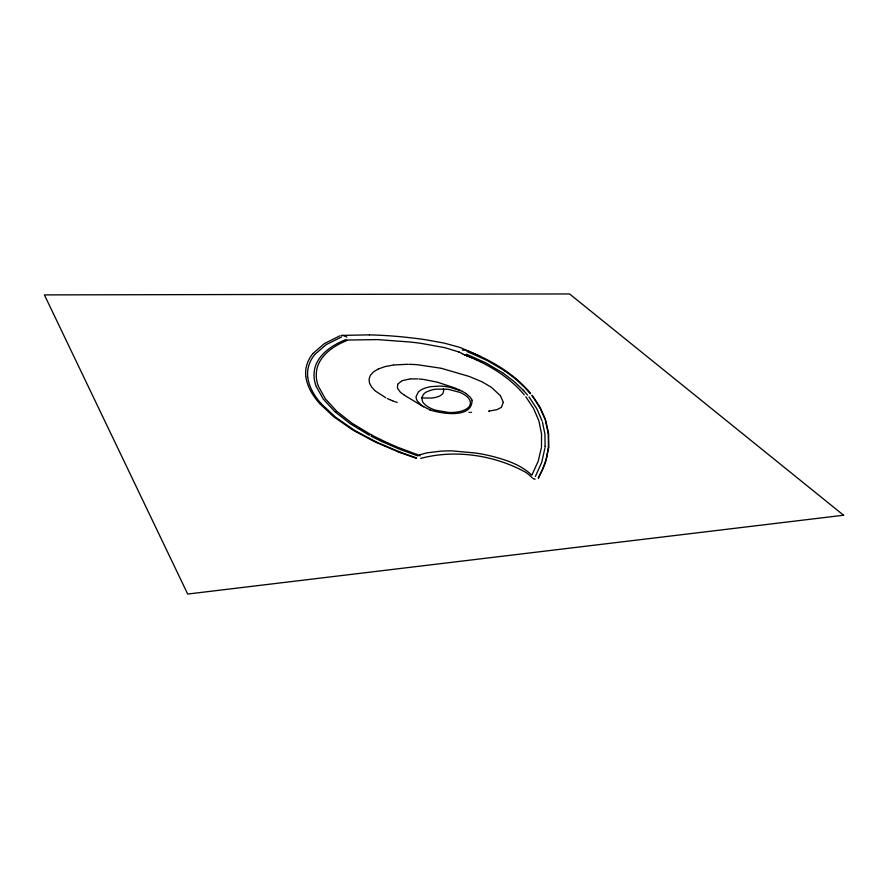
<?xml version="1.0" encoding="UTF-8"?>
<svg xmlns="http://www.w3.org/2000/svg" width="888" height="888" viewBox="0 0 888 888"><rect width="100%" height="100%" fill="white"/><g stroke="black" fill="none" stroke-linecap="round" stroke-linejoin="round"><path stroke-width="1.33" d="M545.099 446.12L544.91 433.999L542.468 422.144M545.077 446.387L544.988 447.263M548.44 446.842L548.262 433.699M548.429 446.908L546.531 457.964L542.779 468.931M421.767 397.658L422.466 401.343A19.536 8.669 13.1 0 0 435.231 410.123L448.285 412.454A28.072 12.388 13.1 0 0 454.168 412.398L458.508 411.832A34.399 15.118 13 0 0 466.289 409.068L466.944 408.647A31.901 14.03 13 0 0 469.974 405.239C471.806 401.143 468.265 397.058 464.946 395.049A20.191 8.869 13.3 0 0 459.94 392.385L447.852 389.221L436.041 389.166A34.11 15.118 13.4 0 0 430.791 390.209L426.54 391.93A34.066 15.096 13.4 0 0 423.532 394.228L421.767 397.658A21.112 9.224 12.6 0 0 424.631 398.024L431.39 398.057A25.652 11.167 12.5 0 0 443.001 393.284L443.756 390.198A21.146 9.213 12.6 0 0 443.356 388.866M548.762 447.175L548.595 433.444L545.643 420.057M548.729 447.596L545.41 462.981L538.55 478.088M541.48 446.686L541.547 433.899L538.983 421.289M544.866 448.418L541.691 462.437L535.375 476.456M541.38 447.596L538.239 461.138L532.09 474.603M542.657 469.208L538.217 477.999M397.724 384.404L397.447 387.823M317.194 362.015C313.242 369.297 313.131 378.21 316.017 385.892M319.391 362.249C315.506 369.419 315.384 378.188 318.193 385.747M317.438 361.56C323.532 350.649 334.887 344.056 346.131 339.482M319.625 361.805C324.198 353.491 332.168 347.674 340.448 343.401M370.263 375.569L369.108 379.01L369.386 382.539M398.013 383.871L401.931 380.819M370.574 375.069L373.559 371.861L377.988 369.153M312.776 353.746C307.581 359.984 304.806 368.287 305.838 376.39M314.641 354.734C309.501 360.883 306.749 369.097 307.759 377.1M313.142 353.302L324.42 343.556L340.126 335.708M315.007 354.29L326.162 344.644L341.725 336.885M501.565 407.048L503.196 402.442M501.132 407.47L496.914 409.679L489.255 411.044M340.992 343.123L347.43 340.193M378.355 368.975L385.126 366.6L393.495 365.012M402.331 380.652L409.745 378.987M420.668 458.408C455.244 449.195 494.072 455.056 525.33 472.072A34.099 16.55 15.2 0 1 530.78 476.379L531.901 477.544M418.725 455.089L426.995 452.836L440.726 451.16A103.73 52.636 15 0 1 452.147 450.893L475.158 452.969A88.867 44.644 14.9 0 1 490.243 455.822C505.006 459.584 520.579 464.28 531.768 475.158M462.315 350.105L462.337 350.094A4.185 1.687 13.3 0 1 463.081 349.972M489.166 411.055L488.6 411.133M394.039 364.946L407.936 364.269M410.334 378.932L417.782 378.899M347.785 340.049L377.378 339.593L409.99 342.002A163.803 74.514 13.1 0 1 421.201 343.379L444.932 347.696L459.107 352.059M341.569 335.409L369.452 334.865M471.561 412.332L470.873 412.343M469.719 412.365L469.031 412.376M409.068 364.28L416.572 364.635M419.092 378.976L423.065 379.376M417.116 364.679L440.848 368.209M423.743 379.465L437.129 382.129M472.072 400.299C472.039 419.036 441.103 413.619 429.725 409.879M441.414 368.331L469.064 376.412M437.795 382.295L454.612 387.912M416.328 458.286L400.255 452.647M344.078 335.786L343.745 335.686A3.53 1.454 10.8 0 0 343.201 335.553M416.616 457.953L403.607 453.424M418.026 455.955L399.345 449.128L382.184 441.702M397.136 402.464L394.749 401.62M417.671 454.734L416.816 454.434M416.683 454.39L398.534 447.563M344.533 335.942L345.388 336.297M469.586 376.612L481.662 381.64M403.063 453.224L401.143 452.503M400.532 452.27L401.309 452.569M400.044 452.569L398.29 451.892M393.795 401.254L392.973 400.943M400.399 452.225L377.422 442.479L356.732 431.612M467.099 351.537L487.379 360.561L505.172 371.129M466.977 350.693C490.886 360.006 513.974 373.404 530.569 393.329M430.058 409.901L422.033 405.816L417.36 401.032A28.594 12.665 13.2 0 1 416.095 396.525L418.415 391.93A39.017 17.294 13.4 0 1 431.335 386.613L439.815 386.091A29.715 13.098 13.3 0 1 448.884 387.024L461.716 391.009M398.146 451.848L374.625 441.736L353.702 430.536M466.522 354.223L485.825 362.859L503.019 373.071M464.868 354.967L463.858 354.578A4.107 1.665 13.3 0 1 462.959 354.168L462.926 354.157A3.83 1.554 13.3 0 0 463.214 354.29M464.468 354.8L465.878 355.367M464.724 354.9L466.078 355.444M392.707 400.843L392.041 400.577M465.745 355.3L467.676 356.088M466.156 355.466L466.877 355.766M466.766 355.711L468.065 356.255M391.641 400.41L390.198 399.811M455.233 388.167L460.151 390.276M467.876 356.166L470.618 357.32M398.046 447.363L388.544 443.301M468.076 356.243L469.441 356.821M469.475 356.821L470.229 357.154M470.462 357.242L471.384 357.642M470.851 357.409L471.772 357.809M389.932 399.7L387.457 398.59M472.028 357.92L473.293 358.475M473.582 358.608L474.803 359.152M388.3 443.19L387.212 442.69M475.113 359.296L476.29 359.84M386.768 442.49L372.205 435.331M480.186 356.321L462.459 348.485A30.714 12.61 13 0 0 458.708 347.064L443.9 343.046L425.13 339.66A190.776 87.768 13.2 0 0 416.849 338.517L405.738 337.251A236.852 112.532 13.4 0 0 369.464 334.887M476.512 359.94L478.11 360.695M381.718 441.491L371.051 436.175M478.599 360.928L480.142 361.671M480.142 361.671C494.838 368.92 508.769 378.122 520.068 390.076M482.195 381.907L491.164 387.19M385.792 397.78L375.358 391.031M345.787 336.485L346.864 337.118M462.215 391.253L465.789 393.329M419.114 455.289L420.068 455.844M372.128 435.298L371.262 434.831M371.106 434.743L352.27 423.387L337.085 411.533M369.375 435.286L350.383 423.82L335.054 411.843M356.621 431.546L354.934 430.536M353.435 430.38L352.747 429.959M423.609 406.815L404.429 395.249M354.612 430.347L335.764 417.382L321.356 403.885M404.406 395.227L400.621 392.441M352.036 429.526L333.544 416.627L319.658 403.563M505.028 371.04L515.617 379.032L524.786 387.523M503.33 373.282L513.752 381.218L522.766 389.677M466.189 393.606L470.285 397.28M491.586 387.479L500.221 395.56M462.182 353.668L462.204 353.69A9.391 3.83 13.1 0 0 459.052 352.092M334.787 411.599L323.176 398.923L316.228 386.48M336.508 411L325.208 398.59L318.404 386.324M374.758 390.498L371.473 386.813L369.552 383.105M400.233 392.074L397.669 388.467M525.019 387.767L530.347 393.739M522.976 389.899L523.853 390.831M520.29 390.309L521.356 391.464M524.064 391.064L527.572 395.093M521.567 391.697L524.32 394.883M319.647 403.541C312.976 396.137 307.093 386.435 305.905 376.967M321.101 403.585L320.557 402.963M320.646 403.074C314.419 395.948 308.98 386.746 307.836 377.666M529.026 396.903L536.785 408.669L542.08 420.901M525.829 396.758L533.51 408.38L538.727 420.457M532.134 395.282L539.826 406.837L545.332 419.147M531.945 395.737L534.82 399.622M470.673 397.78L471.983 400.044M500.632 396.126L503.152 401.953M534.998 399.878L540.57 409.068L544.699 418.481M544.744 418.614L545.043 419.48M545.343 420.39L548.229 433.422M535.175 479.176A3.186 1.521 15.9 0 1 534.077 478.898M533.577 478.699A3.474 1.654 15.9 0 1 532.745 478.255M341.969 335.398A2.498 1.021 10.8 0 1 342.357 335.42M463.514 349.95A3.574 1.443 13.3 0 1 463.958 349.961M464.868 350.061A3.352 1.354 13.3 0 1 466.145 350.383M843.6 515.24L187.69 594.05L44.4 294.894L569.563 293.95L843.6 515.24"/></g></svg>
